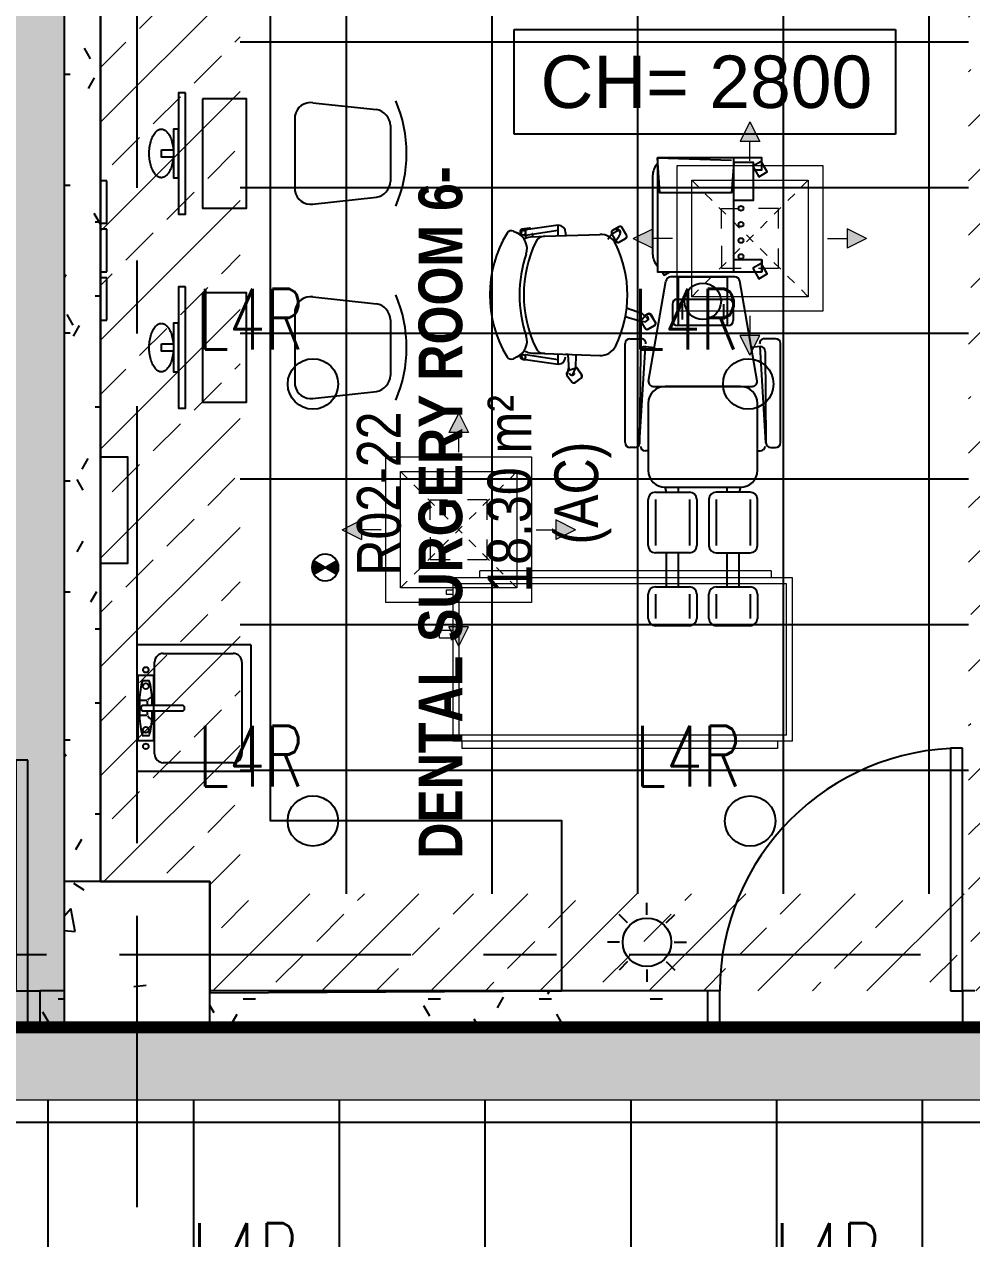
# Model space of a CAD drawing. Header units: millimetres. Extents: x -92759 to 184353, y -15225 to 86714.
# Drawn here: x 54637 to 58539, y 43770 to 48773 of the extents above; entities that cross this region are included whole.
import ezdxf

# ---------------------------------------------------------------- set-up
doc = ezdxf.new("R2010")
doc.units = ezdxf.units.MM
for name, pattern in [('Aligning Line', [3.2004, 1.6002, -1.6002]), ('HIDDEN', [0.375, 0.25, -0.125]), ('IDA - Grid Line', [2100, 1200, -300, 300, -300]), ('IMPORT-ACAD_ISO12W100', [3150, 1800, -450, 0, -450, 0, -450])]:
    doc.linetypes.add(name, pattern=pattern)
for name, color, linetype in [('0-1', 9, 'Continuous'), ('0-Motion Sensor', 1, 'Continuous'), ('A-_DOOR----_E', 8, 'Continuous'), ('A-_ROOMNAME_A', 8, 'Continuous'), ('A-_SANIFIXR_E', 8, 'Continuous'), ('A-_WALL----_H-1', 9, 'Continuous'), ('A-_WALLPRTN_E', 8, 'Continuous'), ('A-PATT-CONC', 8, 'Continuous'), ('E-_LIGT----_E-', 3, 'Continuous'), ('E-legend', 1, 'Continuous'), ('HF Text', 7, 'Continuous'), ('M-_SANIFIXR_E', 9, 'Continuous'), ('M-ACMV_FCU', 5, 'Continuous'), ('M-ACMV_FCU_CEILING DUCTED', 6, 'Continuous'), ('S-_COLN----_E', 8, 'Continuous')]:
    doc.layers.add(name, color=color, linetype=linetype)
for name, color, linetype, true_color in [('A-_DETA----_ED-2', 1, 'Continuous', 0xff0000), ('A-_FURN--1', 7, 'Continuous', 0xaaaaaa), ('A-_FURN--2', 7, 'IMPORT-ACAD_ISO12W100', 0xaaaaaa), ('A-_FURN--3', 7, 'Continuous', 0xaaaaaa), ('E-_FIREALAM_E-1', 1, 'Continuous', 0xff0000), ('S-_ANOTGRID_E-1', 9, 'IDA - Grid Line', 0x808080)]:
    doc.layers.add(name, color=color, linetype=linetype, true_color=true_color)
for name, color, linetype, lineweight in [('HFI 9MM FPB', 94, 'Continuous', 5), ('M-ACMV_FCU-1', 86, 'Continuous', 9), ('M-ACMV_SAD', 5, 'Continuous', 18), ('M-ACMV_SAG', 5, 'Continuous', 25)]:
    doc.layers.add(name, color=color, linetype=linetype, lineweight=lineweight)
doc.styles.add('Arial Narrow_2', font='ARIALN.TTF', dxfattribs={"height": 225})
doc.styles.add('Arial Narrow_B_1', font='ARIALNB.TTF', dxfattribs={"height": 300})
doc.styles.add('Arial_4', font='arial.ttf', dxfattribs={"height": 1.8})
doc.styles.add('Simplex', font='simplex_.ttf', dxfattribs={"width": 0.7, "height": 450})
pattern_1 = [(0, (-11670.95, 40338.29), (609.6, 152.4), [50.292, -406.908, 50.292, -406.908, -2438.4]), (0, (-11670.95, 40338.29), (609.6, 152.4), [-914.4, 50.292, -864.108, 50.292, -406.908, -1066.8]), (0, (-11670.95, 40338.29), (609.6, 152.4), [-2286, 50.292, -254.508, 50.292, -711.708]), (120, (-11442.35, 40414.49), (-436.7823, 451.7291), [50.292, -406.908, 50.292, -406.908, -2438.4]), (120, (-11442.35, 40414.49), (-436.7823, 451.7291), [-914.4, 50.292, -864.108, 50.292, -406.908, -1066.8]), (120, (-11442.35, 40414.49), (-436.7823, 451.7291), [-2286, 50.292, -254.508, 50.292, -711.708]), (240, (-11366.15, 40719.29), (-172.8177, -604.1291), [50.292, -406.908, 50.292, -406.908, -2438.4]), (240, (-11366.15, 40719.29), (-172.8177, -604.1291), [-914.4, 50.292, -864.108, 50.292, -406.908, -1066.8]), (240, (-11366.15, 40719.29), (-172.8177, -604.1291), [-2286, 50.292, -254.508, 50.292, -711.708])]

# ---------------------------------------------------------------- blocks, each defined once
blk = doc.blocks.new('IDA - Rectangle Column - 600W X 600D-V2-BLK8_RHH_2ND STOREY PLAN')
at = {"layer": 'S-_COLN----_E'}
h = blk.add_hatch(dxfattribs=at)
h.set_pattern_fill('FP_5', color=256, style=0, pattern_type=2)
h.set_pattern_definition([(50, (15929.05, 28138.3), (1093.104, -95.634), [114.3, -1257.3]), (355, (15929, 28138.3), (-211.457, 1146.34), [91.44, -1005.84]), (100.451, (16020.1, 28130.3), (881.656, 1050.7), [97.14, -1068.54]), (46.184, (15929, 28443.1), (1626.475, -252.257), [171.45, -1885.95]), (96.636, (16064.6, 28422), (1424.416, 1484.565), [145.71, -1602.81]), (351.184, (15929, 28443.1), (1424.43, 1484.55), [137.16, -1508.76]), (21, (16081.45, 28366.9), (909.686, -613.59), [114.3, -1257.3]), (326, (16081.5, 28366.9), (370.812, 1105.13), [91.44, -1005.84]), (71.451, (16157.3, 28315.8), (1280.503, 491.528), [97.14, -1068.54]), (37.5, (15929.05, 28138.3), (18.5313, 507.3303), [50.292, -943.356, 50.292, -970.788, -1009.65]), (37.5, (15929.05, 28138.3), (18.5313, 507.3303), [-2014.728, 50.292, -959.358]), (7.5, (15929.05, 28138.3), (400.918, 601.084), [50.292, -531.876, 50.292, -920.496, -384.81]), (7.5, (15929.05, 28138.3), (400.918, 601.084), [-1552.956, 50.292, -334.518]), (327.5, (15589.2, 28138.3), (813.545, -34.3737), [50.292, -330.708, 50.292, -2715.768]), (327.5, (15589.2, 28138.3), (813.545, -34.3737), [-431.292, -1138.428, 50.292, -1527.048]), (317.5, (15436.8, 28138.3), (888.775, 152.56), [50.292, -445.008, 50.292, -739.14, -1120.14]), (317.5, (15436.8, 28138.3), (888.775, 152.56), [-1284.732, 50.292, -1069.848])])
h.paths.add_polyline_path([(300, -300), (300, 300), (-300, 300), (-300, -300)])
for p, q in [((300, 300), (-300, 300)), ((-300, 300), (-300, -300)), ((300, -300), (300, 300)), ((-300, -300), (300, -300))]:
    blk.add_line(p, q, dxfattribs=at)
blk = doc.blocks.new('IDA - F - Single - Swing1 - 1100L X 2200H -TD-03-10510367-BLK8_RHH_2ND STOREY PLAN')
at = {"layer": 'A-_DOOR----_E'}
for p, q in [((500, 1075), (450, 1075)), ((450, 1075), (450, 75)), ((500, 75), (500, 1075)), ((-500, 75), (-550, 75)), ((-500, -75), (-500, 75)), ((450, 75), (500, 75)), ((550, 75), (500, 75)), ((500, 75), (500, -75)), ((-550, -75), (-500, -75)), ((500, -75), (550, -75))]:
    blk.add_line(p, q, dxfattribs=at)
blk.add_arc((500, 75), 1000, 90, 180, dxfattribs=at)
blk = doc.blocks.new('IDA - F - Double - Swing - 2000L X 2200H - TD-01-10522682-BLK8_RHH_2ND STOREY PLAN')
at = {"layer": 'A-_DOOR----_E'}
for p, q in [((-1000, 75), (-950, 75)), ((-950, 75), (-950, -75)), ((950, 75), (1000, 75)), ((950, -75), (950, 75)), ((-950, -75), (-1000, -75)), ((-950, -75), (-950, -1025)), ((-900, -75), (-950, -75)), ((-900, -1025), (-900, -75)), ((900, -75), (950, -75)), ((900, -1025), (900, -75)), ((950, -75), (950, -1025)), ((1000, -75), (950, -75)), ((-950, -1025), (-900, -1025)), ((950, -1025), (900, -1025))]:
    blk.add_line(p, q, dxfattribs=at)
for centre, start, end in [((-950, -75), 270, 0), ((-950, -75), 270, 360), ((950, -75), 180, 270), ((950, -75), 180, 270)]:
    blk.add_arc(centre, 950, start, end, dxfattribs=at)
blk = doc.blocks.new('IDA - Strobe Light - IDA - Strobe Light-8826107-BLK8_RHH_2ND STOREY PLAN')
at = {"layer": 'A-_DETA----_ED-2'}
for p, q in [((0, 312.5), (0, 362.5)), ((-79.5, 279.5), (-114.9, 314.9)), ((79.5, 279.5), (114.9, 314.9)), ((-112.5, 200), (-162.5, 200)), ((112.5, 200), (162.5, 200)), ((-79.5, 120.5), (-114.9, 85.1)), ((79.5, 120.5), (114.9, 85.1)), ((0, 87.5), (0, 37.5))]:
    blk.add_line(p, q, dxfattribs=at)
blk.add_circle((0, 200), 100, dxfattribs=at)
blk = doc.blocks.new('1599_FURN_RHH_BLK8 _NEW__2ND STY_dwg_sillon planta-10345797-BLK8_RHH_2ND STOREY PLAN')
at = {"layer": 'A-_FURN--1'}
for p, q in [((-1.093, 0.7647), (-1.1, 0.7795)), ((-0.5749, 0.7795), (-0.5819, 0.7647)), ((-0.5885, 0.7346), (-0.6036, 0.727)), ((-0.5696, 0.7313), (-0.5705, 0.7325)), ((-0.5805, 0.5652), (-0.5937, 0.5652)), ((-1.1982, 0.5251), (-1.1805, 0.5009)), ((-0.5857, 0.3754), (-0.5869, 0.3748)), ((-0.5568, 0.3459), (-0.572, 0.3718)), ((-1.4458, 0.32), (-1.0376, 0.32)), ((-0.6194, 0.344), (-0.6043, 0.3181)), ((-0.5906, 0.3145), (-0.5604, 0.3322)), ((-1.4658, 0.28), (-1.4658, 0.3)), ((-1.0176, 0.3), (-1.0176, 0.254)), ((-2.17, 0.225), (-2.07, 0.225)), ((-1.87, 0.225), (-1.68, 0.225)), ((-1.2843, 0.225), (-1.56, 0.225)), ((-1.48, 0.225), (-1.48, 0.2364)), ((-1.1932, 0.2238), (-0.7813, 0.152)), ((-0.9783, 0.2257), (-0.964, 0.1993)), ((-0.9505, 0.1953), (-0.9197, 0.212)), ((-0.9157, 0.2255), (-0.9219, 0.237)), ((-0.3474, 0.2066), (-0.6674, 0.2066)), ((-2.2, 0.055), (-2.2, 0.195)), ((-2.07, 0.195), (-2.17, 0.195)), ((-2.04, 0.195), (-2.04, 0.055)), ((-1.9, 0.055), (-1.9, 0.195)), ((-1.68, 0.195), (-1.87, 0.195)), ((-1.65, 0.195), (-1.65, 0.055)), ((-1.2143, -0.155), (-1.2143, 0.155)), ((-2.04, 0.15), (-1.9, 0.15)), ((-0.8748, 0.125), (-0.9432, 0.125)), ((-2.07, 0.055), (-2.17, 0.055)), ((-2.04, 0.1), (-1.9, 0.1)), ((-1.68, 0.055), (-1.87, 0.055)), ((-1.65, 0.1), (-1.63, 0.1)), ((-0.8748, 0.085), (-0.9392, 0.085)), ((-2.07, 0.025), (-2.17, 0.025)), ((-1.68, 0.025), (-1.87, 0.025)), ((-2.17, -0.025), (-2.07, -0.025)), ((-1.68, -0.025), (-1.87, -0.025)), ((-2.2, -0.195), (-2.2, -0.055)), ((-2.07, -0.055), (-2.17, -0.055)), ((-2.04, -0.055), (-2.04, -0.195)), ((-2.04, -0.1), (-1.9, -0.1)), ((-1.9, -0.055), (-1.9, -0.195)), ((-1.68, -0.055), (-1.87, -0.055)), ((-1.65, -0.195), (-1.65, -0.055)), ((-1.65, -0.1), (-1.63, -0.1)), ((-0.8748, -0.085), (-0.9392, -0.085)), ((-2.04, -0.15), (-1.9, -0.15)), ((-0.8748, -0.125), (-0.9432, -0.125)), ((-2.07, -0.195), (-2.17, -0.195)), ((-1.68, -0.195), (-1.87, -0.195)), ((-1.1932, -0.2238), (-0.7813, -0.152)), ((-1.1, -0.1644), (-1.1006, -0.1645)), ((-2.07, -0.225), (-2.17, -0.225)), ((-1.87, -0.225), (-1.68, -0.225)), ((-1.56, -0.225), (-1.2843, -0.225)), ((-1.48, -0.225), (-1.48, -0.2364)), ((-0.6924, -0.2434), (-0.7424, -0.2434)), ((-0.3224, -0.2434), (-0.2724, -0.2434)), ((-1.4658, -0.28), (-1.4658, -0.3)), ((-1.0176, -0.3), (-1.0176, -0.254)), ((-1.4458, -0.32), (-1.0376, -0.32))]:
    blk.add_line(p, q, dxfattribs=at)
at = {"layer": 'A-_FURN--1', "flags": 128}
for points in [[(-1.0828, 0.7506), (-1.1028, 0.7406), (-1.1028, 0.7306), (-1.0828, 0.7306), (-1.1028, 0.5953)], [(-0.5627, 0.7142), (-0.5662, 0.744), (-0.5917, 0.751), (-0.5905, 0.7505)], [(-1.1028, 0.7306), (-1.1228, 0.5953), (-1.0802, 0.5953)], [(-0.5861, 0.7013), (-0.586, 0.7027), (-0.5983, 0.6996), (-0.5957, 0.6527), (-0.5879, 0.4245)], [(-0.5947, 0.5952), (-0.5505, 0.5952), (-0.5705, 0.7405), (-0.5705, 0.7305), (-0.5905, 0.7305), (-0.5705, 0.5952)], [(-1.0767, 0.6996), (-1.0773, 0.6526), (-1.0793, 0.6527), (-1.087, 0.4245)], [(-1.1665, 0.4987), (-1.1383, 0.5194), (-1.149, 0.5515), (-1.1534, 0.5575), (-1.1605, 0.562), (-1.1689, 0.5598), (-1.1972, 0.5385), (-1.2002, 0.5325), (-1.198, 0.5244), (-1.1808, 0.5008), (-1.1734, 0.4965), (-1.1664, 0.499), (-1.1379, 0.5198), (-1.1351, 0.5239), (-1.1348, 0.5241)], [(-1.1375, 0.5535), (-1.1678, 0.5597), (-1.1961, 0.539)], [(-1.0812, 0.5653), (-1.0816, 0.5553), (-1.1494, 0.5516), (-1.1539, 0.5576)], [(-1.1675, 0.5401), (-1.1675, 0.537), (-1.1375, 0.5235), (-1.0827, 0.5218)], [(-0.6081, 0.3912), (-0.586, 0.3743), (-0.5696, 0.3458), (-0.584, 0.3403), (-0.6036, 0.3501), (-0.6153, 0.358), (-0.6159, 0.3577), (-0.6198, 0.3534), (-0.6208, 0.3491), (-0.6201, 0.3452), (-0.6043, 0.3181), (-0.5969, 0.3132), (-0.5906, 0.3145), (-0.5604, 0.3322), (-0.5558, 0.3383), (-0.5568, 0.3459), (-0.572, 0.3718), (-0.5781, 0.3764), (-0.5857, 0.3754), (-0.5869, 0.3748), (-0.6159, 0.3576), (-0.6163, 0.3574)], [(-0.9443, 0.2547), (-0.9219, 0.237), (-0.9157, 0.2255), (-0.9149, 0.2179), (-0.9505, 0.1953), (-0.9581, 0.1945), (-0.964, 0.1993), (-0.9783, 0.2257), (-0.9798, 0.2334), (-0.9735, 0.2394), (-0.9444, 0.2579), (-0.9477, 0.2362), (-0.938, 0.2242), (-0.9159, 0.2486), (-0.8922, 0.3144)], [(-0.9265, 0.3196), (-0.9448, 0.2552), (-0.9743, 0.2392)], [(-1.07, 0.2564), (-1.4471, 0.2601), (-1.05, 0.2364), (-1.054, 0.1995)], [(-1.2143, 0.2039), (-1.2143, 0), (-1.2143, -0.2039)], [(-1.65, 0.15), (-1.63, 0.155), (-1.63, -0.155), (-1.65, -0.15)], [(-0.7424, 0.1671), (-0.756, 0.1593), (-0.7424, 0.1356), (-0.7424, -0.2434), (-0.6924, -0.2434), (-0.6924, -0.1284)], [(-0.4474, -0.1284), (-0.4474, -0.2084), (-0.2924, -0.2084), (-0.2924, -0.1284), (-0.4174, -0.1184), (-0.4174, 0.1766), (-0.2724, 0.1866), (-0.7424, 0.1866), (-0.7424, -0.1284), (-0.2724, -0.1284), (-0.2724, 0.1866), (-0.2824, -0.1184)], [(-0.9632, -0.105), (-0.9632, 0), (-0.9632, 0.105)], [(-0.8548, 0.105), (-0.8548, 0), (-0.8548, -0.105)], [(-0.7635, -0.1321), (-0.7635, 0), (-0.7635, 0.1321)], [(-0.3224, -0.2084), (-0.3224, -0.2434), (-0.2724, -0.2434), (-0.2724, 0.1316)], [(-1.07, -0.2564), (-1.4471, -0.2601), (-1.05, -0.2364), (-1.054, -0.1995)]]:
    blk.add_lwpolyline(points, dxfattribs=at)
for points in [[(-0.7274, -0.2061), (-0.7707, -0.2311), (-0.7507, -0.2657), (-0.7074, -0.2407)], [(-0.3074, -0.2061), (-0.3507, -0.2311), (-0.3307, -0.2657), (-0.2874, -0.2407)]]:
    blk.add_lwpolyline(points, close=True, dxfattribs=at)
at = {"layer": 'A-_FURN--1'}
for centre in [(-1.0928, 0.7406), (-0.5805, 0.7405), (-0.6793, -0.1572), (-0.613, -0.1572), (-0.5468, -0.1572), (-0.4805, -0.1572)]:
    blk.add_circle(centre, 0.01, dxfattribs=at)
for centre, radius, start, end in [((-0.8375, 0.3855), 0.4918, 58.8503, 121.1497), ((-1.081, 0.7884), 0.021, 121.1513, 205.2973), ((-0.5939, 0.7884), 0.021, 334.7033, 58.8493), ((-1.0288, 0.795), 0.071, 205.2956, 288.5958), ((-0.8375, 0.2263), 0.529, 71.404, 108.596), ((-0.6461, 0.795), 0.071, 251.4042, 334.7044), ((-0.5762, 0.7428), 0.01, 6.878, 96.8781), ((-0.9867, 0.6966), 0.09, 153.6163, 178.0581), ((-0.8375, 0.2263), 0.511, 64.7042, 115.2958), ((-0.6882, 0.6966), 0.09, 1.9419, 26.3837), ((-0.5777, 0.7254), 0.01, 330.5766, 36.0007), ((-0.5726, 0.7131), 0.01, 306.1144, 6.874), ((-1.0383, 0.6513), 0.041, 115.2959, 178.0586), ((-0.6366, 0.6513), 0.041, 1.9414, 64.7041), ((-1.1619, 0.5517), 0.01, 36.2717, 126.2717), ((-1.0928, 0.5953), 0.03, 180, 270), ((-0.5805, 0.5952), 0.03, 270, 0), ((-1.1901, 0.531), 0.01, 126.2677, 216.2677), ((-1.1724, 0.5068), 0.01, 216.2723, 306.2724), ((-1.1575, 0.5401), 0.01, 99.4626, 180.0002), ((-1.1575, 0.537), 0.01, 179.9998, 260.5374), ((-1.1442, 0.5275), 0.01, 306.2703, 336.2753), ((-1.016, 0.4221), 0.071, 178.0583, 244.2754), ((-0.6589, 0.4221), 0.071, 295.7246, 1.9417), ((-0.8375, 0.7928), 0.4824, 244.2756, 295.7244), ((-0.6108, 0.349), 0.01, 120.3692, 210.3693), ((-0.5806, 0.3667), 0.01, 30.3692, 120.3693), ((-0.5777, 0.3517), 0.01, 323.999, 44.5366), ((-1.4458, 0.3), 0.02, 90, 180), ((-1.0376, 0.3), 0.02, 0, 90), ((-0.5956, 0.3232), 0.01, 210.3741, 300.3742), ((-0.5795, 0.3492), 0.01, 243.46, 323.9976), ((-0.5654, 0.3409), 0.01, 300.3702, 30.3703), ((-1.46, 0.2364), 0.02, 90, 180), ((-1.4458, 0.28), 0.02, 180, 266.1337), ((-1.07, 0.2364), 0.02, 0, 90), ((-1.0376, 0.254), 0.02, 266.1337, 360), ((-2.17, 0.195), 0.03, 90, 180), ((-2.07, 0.195), 0.03, 0, 90), ((-1.87, 0.195), 0.03, 90, 180), ((-1.68, 0.195), 0.03, 0, 90), ((-1.56, 0.155), 0.07, 90, 180), ((-1.2843, 0.155), 0.07, 0, 90), ((-1.1943, 0.2039), 0.02, 86.8202, 180), ((-0.9695, 0.2304), 0.01, 118.4897, 208.4898), ((-0.9349, 0.2337), 0.01, 251.9992, 332.5368), ((-0.9245, 0.2208), 0.01, 298.4858, 28.4859), ((-0.6674, 0.1316), 0.075, 90, 132.8334), ((-0.3474, 0.1316), 0.075, 47.1666, 90), ((-0.9552, 0.2041), 0.01, 208.4897, 298.4898), ((-0.7835, 0.1321), 0.02, 0, 83.6598), ((-0.9432, 0.105), 0.02, 90, 180), ((-0.8748, 0.105), 0.02, 0, 90), ((-2.17, 0.055), 0.03, 180, 270), ((-2.07, 0.055), 0.03, 270, 0), ((-1.87, 0.055), 0.03, 180, 270), ((-1.68, 0.055), 0.03, 270, 0), ((-2.17, -0.055), 0.03, 90, 180), ((-2.07, -0.055), 0.03, 0, 90), ((-1.87, -0.055), 0.03, 90, 180), ((-1.68, -0.055), 0.03, 0, 90), ((-0.9432, -0.105), 0.02, 180, 270), ((-0.8748, -0.105), 0.02, 270, 360), ((-0.7835, -0.1321), 0.02, 276.3402, 0), ((-2.17, -0.195), 0.03, 180, 270), ((-2.07, -0.195), 0.03, 270, 0), ((-1.87, -0.195), 0.03, 180, 270), ((-1.68, -0.195), 0.03, 270, 0), ((-1.56, -0.155), 0.07, 180, 270), ((-1.2843, -0.155), 0.07, 270, 0), ((-1.46, -0.2364), 0.02, 180, 270), ((-1.1943, -0.2039), 0.02, 180, 273.1798), ((-1.07, -0.2364), 0.02, 270, 0), ((-1.0376, -0.254), 0.02, 0, 93.8663), ((-1.4458, -0.28), 0.02, 93.8663, 180), ((-1.4458, -0.3), 0.02, 180, 270), ((-1.0376, -0.3), 0.02, 270, 360)]:
    blk.add_arc(centre, radius, start, end, dxfattribs=at)
blk = doc.blocks.new('1599_FURN_RHH_BLK8 _NEW__2ND STY_dwg_CHAIR-10345798-BLK8_RHH_2ND STOREY PLAN')
at = {"layer": 'A-_FURN--1'}
for p, q in [((362639.3, -313382.2), (362869.3, -313382.2)), ((362545.4, -313702.3), (362573.4, -313441.1)), ((362963.4, -313704.2), (362935.2, -313441.1)), ((362599.6, -313776.6), (362909, -313776.6))]:
    blk.add_line(p, q, dxfattribs=at)
for centre, radius, start, end in [((362754.4, -313864.3), 547.7, 66.6649, 113.3351), ((362643.9, -313453.7), 71.6, 93.695, 169.8843), ((362864.7, -313453.7), 71.6, 10.1157, 86.305), ((362610.5, -313711.7), 65.8, 171.7351, 260.4846), ((362898.2, -313711.7), 65.8, 279.5154, 8.2649)]:
    blk.add_arc(centre, radius, start, end, dxfattribs=at)
blk = doc.blocks.new('1599_FURN_RHH_BLK8 _NEW__2ND STY_dwg_MONITOR-10345799-BLK8_RHH_2ND STOREY PLAN')
at = {"layer": 'A-_FURN--1', "flags": 128}
for points in [[(-100, 250), (-70, 250), (-70, -250), (-100, -250)], [(-70, 100), (-50, 100), (-50, -100), (-70, -100)], [(0, 15), (-50, 15), (-50, -15), (0, -15)]]:
    blk.add_lwpolyline(points, close=True, dxfattribs=at)
at = {"layer": 'A-_FURN--1'}
for points in [[(0, 100), (-50, 100), (-50, 0)], [(50, 0), (50, 100), (0, 100)], [(-50, 0), (-50, -100), (0, -100)], [(0, -100), (50, -100), (50, 0)]]:
    blk.add_rational_spline(points, [1, 0.707106781187, 1], degree=2, dxfattribs=at)
blk = doc.blocks.new('1599_FURN_RHH_BLK8 _NEW__2ND STY_dwg-10261561-BLK8_RHH_2ND STOREY PLAN')
at = {"layer": 'A-_FURN--1', "flags": 128}
for points in [[(-33449.8, -29550.1), (-35349.8, -29550.1), (-35349.8, -34100.1), (-34899.8, -34100.1), (-34899.8, -34558.1), (-33449.8, -34550.1), (-33449.8, -33850.1), (-34649.8, -33850.1), (-34649.8, -30250.1), (-33449.8, -30250.1)], [(-32769.8, -31809.2), (-32969.8, -31809.2), (-32969.8, -31609.2), (-32769.8, -31609.2)]]:
    blk.add_lwpolyline(points, close=True, dxfattribs=at)
at = {"layer": 'A-_FURN--1'}
blk.add_circle((-32869.8, -31709.2), 75, dxfattribs=at)
at = {"layer": 'A-_FURN--2', "flags": 128}
for points in [[(-35349.8, -31212.6), (-35349.8, -31387.6), (-35324.8, -31387.6), (-35324.8, -31212.6)], [(-35349.8, -31412.6), (-35349.8, -31587.6), (-35324.8, -31587.6), (-35324.8, -31412.6)], [(-35349.8, -31612.6), (-35349.8, -31787.6), (-35324.8, -31787.6), (-35324.8, -31612.6)]]:
    blk.add_lwpolyline(points, close=True, dxfattribs=at)
at = {"layer": 'A-_FURN--3', "flags": 128}
for points in [[(-34929.8, -30875.1), (-34929.8, -31325.1), (-34749.8, -31325.1), (-34749.8, -30875.1)], [(-34929.8, -31675.1), (-34929.8, -32125.1), (-34749.8, -32125.1), (-34749.8, -31675.1)], [(-35349.8, -32790.1), (-35349.8, -32350.1), (-35239.8, -32350.1), (-35239.8, -32790.1)]]:
    blk.add_lwpolyline(points, close=True, dxfattribs=at)
at = {"layer": 'A-_SANIFIXR_E'}
for p, q in [((-34731.8, -33124.1), (-35199.8, -33124.1)), ((-35199.8, -33646.1), (-35199.8, -33124.1)), ((-35091.8, -33160.1), (-34803.8, -33160.1)), ((-34731.8, -33124.1), (-34731.8, -33646.1)), ((-35127.8, -33374.1), (-35127.8, -33196.1)), ((-34767.8, -33196.1), (-34767.8, -33574.1)), ((-35195.3, -33250.1), (-35132.3, -33250.1)), ((-35195.3, -33520.1), (-35195.3, -33250.1)), ((-35132.3, -33250.1), (-35132.3, -33520.1)), ((-35149.3, -33272.6), (-35178.2, -33272.6)), ((-35160.1, -33353.9), (-35186, -33353.9)), ((-35157.6, -33355.8), (-35157.6, -33374.1)), ((-35160.1, -33416.3), (-35186, -33416.3)), ((-35184.2, -33383.1), (-35184.2, -33387.6)), ((-35013.2, -33374.1), (-35175.2, -33374.1)), ((-35175.2, -33396.6), (-35013.2, -33396.6)), ((-35157.6, -33396.9), (-35157.6, -33414.3)), ((-35127.8, -33574.1), (-35127.8, -33396.6)), ((-35004.2, -33387.6), (-35004.2, -33383.1)), ((-35132.3, -33520.1), (-35195.3, -33520.1)), ((-35178.2, -33497.6), (-35149.3, -33497.6)), ((-34803.8, -33610.1), (-35091.8, -33610.1)), ((-34731.8, -33646.1), (-35199.8, -33646.1))]:
    blk.add_line(p, q, dxfattribs=at)
for centre, radius in [((-35163.8, -33227.6), 11.4), ((-35163.8, -33295.1), 12.3), ((-35163.8, -33475.1), 12.3), ((-35163.8, -33542.6), 11.4)]:
    blk.add_circle(centre, radius, dxfattribs=at)
for centre, radius, start, end in [((-35091.8, -33196.1), 36, 90, 180), ((-34803.8, -33196.1), 36, 0, 90), ((-34835.8, -33358.3), 353.6, 168.8025, 175.3124), ((-35038.1, -33318.3), 147.4, 161.9543, 168.8025), ((-35289.5, -33318.3), 147.4, 11.1975, 18.0457), ((-35491.7, -33358.3), 353.6, 4.6876, 11.1975), ((-34509, -33385.1), 681.5, 175.3124, 180), ((-35133.6, -33365.1), 25.7, 108.0147, 151.5587), ((-35818.6, -33385.1), 681.5, 0.9213, 4.6876), ((-34509, -33385.1), 681.5, 180, 184.6876), ((-35175.2, -33383.1), 9, 90, 180), ((-35175.2, -33387.6), 9, 180, 270), ((-35133.6, -33405.1), 25.7, 208.4413, 251.9853), ((-35818.6, -33385.1), 681.5, 355.3124, 359.0296), ((-35013.2, -33383.1), 9, 0, 90), ((-35013.2, -33387.6), 9, 270, 0), ((-34835.8, -33411.9), 353.6, 184.6876, 191.1975), ((-35491.7, -33411.9), 353.6, 348.8025, 355.3124), ((-35038.1, -33451.9), 147.4, 191.1975, 198.0457), ((-35289.5, -33451.9), 147.4, 341.9543, 348.8025), ((-35091.8, -33574.1), 36, 180, 270), ((-34803.8, -33574.1), 36, 270, 0)]:
    blk.add_arc(centre, radius, start, end, dxfattribs=at)
at = {"extrusion": (0, 0, -1), "zscale": -1}
for p in [(35099.8, -31100.1), (35099.8, -31900.1)]:
    blk.add_blockref('1599_FURN_RHH_BLK8 _NEW__2ND STY_dwg_MONITOR-10345799-BLK8_RHH_2ND STOREY PLAN', p, dxfattribs=at)
at = {"rotation": 270}
for p in [(279226.8, 331654.2), (279226.8, 330854.2)]:
    blk.add_blockref('1599_FURN_RHH_BLK8 _NEW__2ND STY_dwg_CHAIR-10345798-BLK8_RHH_2ND STOREY PLAN', p, dxfattribs=at)
at = {"xscale": 1000.000000000008, "yscale": 1000.000000000008, "zscale": 1000.000000000008, "rotation": 90}
blk.add_blockref('1599_FURN_RHH_BLK8 _NEW__2ND STY_dwg_sillon planta-10345797-BLK8_RHH_2ND STOREY PLAN', (-32869.8, -30845.7), dxfattribs=at)
blk = doc.blocks.new('A$C3019c3af')
at = {"layer": 'A-_WALL----_H-1'}
h = blk.add_hatch(dxfattribs=at)
h.set_pattern_fill('FP_8', color=256, style=0, pattern_type=2)
h.set_pattern_definition(pattern_1)
h.paths.add_polyline_path([(-27900, 12500), (-27750, 12500), (-27750, 17050), (-27900, 17050), (-27900, 13404.3)])
h = blk.add_hatch(dxfattribs=at)
h.set_pattern_fill('FP_8', color=256, style=0, pattern_type=2)
h.set_pattern_definition(pattern_1)
h.paths.add_polyline_path([(-18850, 11900), (-17700, 11900), (-17700, 12050), (-18850, 12050), (-18850, 11975)])
h.paths.add_polyline_path([(-19950, 11900), (-19950, 12050), (-20300, 12050), (-20300, 11900)])
h.paths.add_polyline_path([(-16211.5, 11900), (-16211.5, 12050), (-17100, 12050), (-17100, 11900), (-16848.1, 11900)])
h.paths.add_polyline_path([(-23188.5, 11900), (-21400, 11900), (-21400, 12050), (-24150, 12050), (-24150, 11900)])
h.paths.add_polyline_path([(-30000, 11900), (-30000, 12050), (-30200, 12050), (-30200, 11900)])
h.paths.add_polyline_path([(-27300, 11900), (-25250, 11900), (-25250, 12050), (-27300, 12050), (-27300, 11975)])
h.paths.add_polyline_path([(-28000, 11900), (-27900, 11900), (-27900, 12050), (-28000, 12050), (-28000, 11975)])
at = {"layer": 'A-_WALLPRTN_E'}
for p, q in [((-27900, 17200), (-27900, 12500)), ((-27750, 12500), (-27750, 17050)), ((-27900, 12050), (-28000, 12050)), ((-28000, 12050), (-28000, 11900)), ((-25250, 12050), (-27300, 12050)), ((-25250, 11900), (-25250, 12050)), ((-28000, 11900), (-27900, 11900)), ((-27300, 11900), (-25250, 11900))]:
    blk.add_line(p, q, dxfattribs=at)
at = {"layer": 'M-_SANIFIXR_E'}
for p, q in [((-27132, 13476), (-27600, 13476)), ((-27600, 12954), (-27600, 13476)), ((-27132, 13476), (-27132, 12954)), ((-27492, 13440), (-27204, 13440)), ((-27528, 13226), (-27528, 13404)), ((-27168, 13404), (-27168, 13026)), ((-27595.5, 13350), (-27532.5, 13350)), ((-27595.5, 13080), (-27595.5, 13350)), ((-27549.5, 13327.5), (-27578.5, 13327.5)), ((-27532.5, 13350), (-27532.5, 13080)), ((-27560.3, 13246.2), (-27586.2, 13246.2)), ((-27584.4, 13217), (-27584.4, 13212.5)), ((-27413.4, 13226), (-27575.4, 13226)), ((-27557.9, 13244.2), (-27557.9, 13226)), ((-27404.4, 13212.5), (-27404.4, 13217)), ((-27560.3, 13183.8), (-27586.2, 13183.8)), ((-27575.4, 13203.5), (-27413.4, 13203.5)), ((-27557.9, 13203.2), (-27557.9, 13185.7)), ((-27528, 13026), (-27528, 13203.5)), ((-27532.5, 13080), (-27595.5, 13080)), ((-27578.5, 13102.5), (-27549.5, 13102.5)), ((-27204, 12990), (-27492, 12990)), ((-27132, 12954), (-27600, 12954))]:
    blk.add_line(p, q, dxfattribs=at)
for centre, radius in [((-27564, 13372.5), 11.4), ((-27564, 13305), 12.3), ((-27564, 13125), 12.3), ((-27564, 13057.5), 11.4)]:
    blk.add_circle(centre, radius, dxfattribs=at)
for centre, radius, start, end in [((-27492, 13404), 36, 90, 180), ((-27204, 13404), 36, 0, 90), ((-27236.1, 13241.8), 353.6, 168.8025, 175.3124), ((-27438.3, 13281.8), 147.4, 161.9543, 168.8025), ((-27689.7, 13281.8), 147.4, 11.1975, 18.0457), ((-27891.9, 13241.8), 353.6, 4.6876, 11.1975), ((-26909.2, 13215), 681.5, 175.3124, 180), ((-27533.8, 13235), 25.7, 108.0147, 151.5587), ((-28218.8, 13215), 681.5, 0.9213, 4.6876), ((-26909.2, 13215), 681.5, 180, 184.6876), ((-27575.4, 13217), 9, 90, 180), ((-27575.4, 13212.5), 9, 180, 270), ((-27413.4, 13217), 9, 0, 90), ((-27413.4, 13212.5), 9, 270, 0), ((-27236.1, 13188.2), 353.6, 184.6876, 191.1975), ((-27533.8, 13195), 25.7, 208.4413, 251.9853), ((-27891.9, 13188.2), 353.6, 348.8025, 355.3124), ((-28218.8, 13215), 681.5, 355.3124, 359.0296), ((-27438.3, 13148.2), 147.4, 191.1975, 198.0457), ((-27689.7, 13148.2), 147.4, 341.9543, 348.8025), ((-27492, 13026), 36, 180, 270), ((-27204, 13026), 36, 270, 0)]:
    blk.add_arc(centre, radius, start, end, dxfattribs=at)
at = {"layer": 'S-_ANOTGRID_E-1'}
for p, q in [((-27600, -20341.4), (-27600, 52351.8)), ((-38173.1, 12200), (13784.7, 12200))]:
    blk.add_line(p, q, dxfattribs=at)
at = {"layer": 'A-_DOOR----_E'}
blk.add_blockref('IDA - F - Single - Swing1 - 1100L X 2200H -TD-03-10510367-BLK8_RHH_2ND STOREY PLAN', (-24700, 11975), dxfattribs=at)
at = {"layer": 'A-_DOOR----_E', "rotation": 180}
blk.add_blockref('IDA - F - Double - Swing - 2000L X 2200H - TD-01-10522682-BLK8_RHH_2ND STOREY PLAN', (-29000, 11975), dxfattribs=at)
at = {"layer": 'E-_FIREALAM_E-1'}
blk.add_blockref('IDA - Strobe Light - IDA - Strobe Light-8826107-BLK8_RHH_2ND STOREY PLAN', (-25500, 12050), dxfattribs=at)
at = {"layer": 'M-_SANIFIXR_E'}
blk.add_blockref('1599_FURN_RHH_BLK8 _NEW__2ND STY_dwg-10261561-BLK8_RHH_2ND STOREY PLAN', (7599.8, 46600.1), dxfattribs=at)
at = {"layer": 'S-_COLN----_E'}
blk.add_blockref('IDA - Rectangle Column - 600W X 600D-V2-BLK8_RHH_2ND STOREY PLAN', (-27600, 12200), dxfattribs=at)
at = {"layer": 'A-_ROOMNAME_A', "char_height": 180, "attachment_point": 1, "rotation": 90}
for s, insert, width, style in [('DENTAL SURGERY ROOM 6-', (-26440.8, 12594.3), 3679.746, 'Arial Narrow_B_1'), ('18.30 m²', (-26156.7, 13690.8), 1022.152, 'Arial Narrow_2'), ('R02-22', (-26694.2, 13760.5), 853.797, 'Arial Narrow_2'), ('(AC)', (-25881.1, 13888.8), 541.139, 'Arial Narrow_2')]:
    blk.add_mtext(s, dxfattribs=dict(at, insert=insert, width=width, style=style))
blk = doc.blocks.new('RCP_B8L2')
at = {"layer": 'A-PATT-CONC'}
h = blk.add_hatch(dxfattribs=at)
h.set_pattern_fill('ANSI37', color=256, scale=189, angle=45)
h.set_pattern_definition([(90, (-394093.07, -170927.3), (-600.075, 0), []), (180, (-394093.07, -170927.3), (-6e-14, -600.075), [])])
h.paths.add_polyline_path([(-397093.1, -170927.3), (-394093.1, -170927.3), (-394093.1, -175127.3), (-397093.1, -175127.3)])
h = blk.add_hatch(dxfattribs=at)
h.set_pattern_fill('ANSI37', color=256, scale=189, angle=45)
h.set_pattern_definition([(90, (-367718.07, -175977.3), (-600.075, 0), []), (180, (-367718.07, -175977.3), (-6e-14, -600.075), [])])
h.paths.add_polyline_path([(-376718.1, -196977.3), (-373718.1, -196977.3), (-373718.1, -187977.3), (-373718.1, -187977.3), (-373718.1, -183777.3), (-367718.1, -183777.3), (-367718.1, -175977.3), (-399518.1, -175977.3), (-399518.1, -180177.3), (-376718.1, -180177.3)])
at = {"layer": 'HFI 9MM FPB'}
h = blk.add_hatch(dxfattribs=at)
h.set_pattern_fill('ANSI33', color=256, scale=50)
h.set_pattern_definition([(45, (-381589.02, -647239), (-224.5064, 224.5064), []), (45, (-381364.5, -647239), (-224.5064, 224.5064), [158.75, -79.375])])
h.paths.add_polyline_path([(-397818.1, -145727.3), (-400118.1, -145727.3), (-400118.1, -175677.3), (-397818.1, -175677.3), (-397818.1, -149677.3), (-369818.1, -149677.3), (-369818.1, -175677.3), (-400118.1, -175677.3), (-400118.1, -180477.3), (-377418.1, -180477.3), (-377418.1, -194177.3), (-377868.1, -194177.3), (-377868.1, -197377.3), (-373818.1, -197377.3), (-373818.1, -196977.3), (-373218.1, -196977.3), (-373218.1, -197377.3), (-372328.1, -197377.3), (-372328.1, -187777.3), (-373518.1, -187777.3), (-373518.1, -183977.3), (-369718.1, -183977.3), (-369718.1, -184377.3), (-367302.1, -184377.3), (-367302.1, -183227.3), (-367418.1, -183227.3), (-367418.1, -174577.3), (-365018.1, -174577.3), (-365018.1, -174045.3), (-364918.1, -174045.3), (-364918.1, -173009.3), (-365018.1, -173009.3), (-365018.1, -172877.3), (-367418.1, -172877.3), (-367418.1, -161227.3), (-365818.1, -161227.3), (-365818.1, -161927.3), (-362518.1, -161927.3), (-362518.1, -160193), (-362518.1, -159277.3), (-362718.1, -159277.3), (-362718.1, -157677.3), (-364168.1, -157677.3), (-364168.1, -158127.3), (-364455.6, -158127.3), (-365318.1, -158127.3), (-365318.1, -158827.3), (-366818.1, -158827.3), (-366818.1, -159277.3), (-367418.1, -159277.3), (-367418.1, -145307.3), (-369018.1, -145307.3), (-369018.1, -145557.3), (-369818.1, -145557.3), (-369818.1, -147877.3), (-377418.1, -147877.3), (-377418.1, -145557.7), (-379668.1, -145557.7), (-379668.1, -147877.3), (-394868.1, -147877.3), (-394868.1, -146527.3), (-397818.1, -146527.3)])
h.paths.add_polyline_path([(-399868.1, -146002.3), (-398068.1, -146002.3), (-398068.1, -175402.3), (-399868.1, -175402.3)], flags=16)
h.paths.add_polyline_path([(-379218.1, -147877.3), (-379218.1, -146077.3), (-378018.1, -146077.3), (-378018.1, -147877.3), (-369818.1, -147877.3), (-369818.1, -149677.3), (-397818.1, -149677.3), (-397818.1, -147877.3), (-397818.1, -146677.3), (-396618.1, -146677.3), (-395418.1, -146677.3), (-395418.1, -147877.3)], flags=16)
h.paths.add_polyline_path([(-369518.1, -175677.3), (-367718.1, -175677.3), (-367718.1, -145677.3), (-369518.1, -145677.3)], flags=16)
h.paths.add_polyline_path([(-366468.1, -159177.3), (-366468.1, -160977.3), (-365268.1, -160977.3), (-365268.1, -161577.3), (-362868.1, -161577.3), (-362868.1, -159177.3)], flags=16)
h.paths.add_polyline_path([(-376718.1, -196977.3), (-373718.1, -196977.3), (-373718.1, -187977.3), (-373718.1, -187977.3), (-373718.1, -183777.3), (-367718.1, -183777.3), (-367718.1, -175977.3), (-399518.1, -175977.3), (-399518.1, -180177.3), (-376718.1, -180177.3)], flags=16)
h = blk.add_hatch(dxfattribs=at)
h.set_pattern_fill('ANSI33', color=256, scale=50)
h.set_pattern_definition([(45, (-581589.02, -147239), (-224.5064, 224.5064), []), (45, (-581364.5, -147239), (-224.5064, 224.5064), [158.75, -79.375])])
h.paths.add_polyline_path([(-397093.1, -170927.3), (-394093.1, -170927.3), (-394093.1, -175127.3), (-397093.1, -175127.3)], flags=16)
h.paths.add_polyline_path([(-397668.1, -175077.3), (-397668.1, -170527.3), (-393968.1, -170527.3), (-393968.1, -175527.3), (-397218.1, -175527.3), (-397218.1, -175077.3)])
for points in [[(-369818.1, -175677.3), (-400118.1, -175677.3), (-400118.1, -180477.3)], [(-379668.1, -147877.3), (-394868.1, -147877.3), (-394868.1, -146527.3), (-397818.1, -146527.3), (-397818.1, -145727.3), (-400118.1, -145727.3), (-400118.1, -175677.3), (-397818.1, -175677.3), (-397818.1, -149677.3), (-369818.1, -149677.3)], [(-376718.1, -196977.3), (-373718.1, -196977.3), (-373718.1, -187977.3), (-373718.1, -187977.3), (-373718.1, -183777.3), (-367718.1, -183777.3), (-367718.1, -175977.3), (-399518.1, -175977.3), (-399518.1, -180177.3), (-376718.1, -180177.3), (-376718.1, -196977.3)]]:
    blk.add_lwpolyline(points, dxfattribs=at)
at = {"layer": 'HF Text', "insert": (-395856.4, -171674.2), "char_height": 215.85, "width": 1353.585, "attachment_point": 1, "style": 'Arial_4', "bg_fill": 16, "box_fill_scale": 1.5, "bg_fill_color": 256, "bg_fill_transparency": 0}
blk.add_mtext('CH= 2800', dxfattribs=at)
blk = doc.blocks.new('A$C020d881d')
at = {"layer": 'E-legend', "lineweight": 25}
blk.add_circle((818.7, 172), 103.8, dxfattribs=at)
at = {"layer": 'E-legend', "lineweight": 25, "style": 'Simplex', "width": 0.7}
blk.add_text('L4R', height=250, dxfattribs=at).set_placement((345.2, 314.3))
blk = doc.blocks.new('Motion Sensor')
at = {"layer": 'E-legend', "lineweight": 25}
h = blk.add_hatch(color=256, dxfattribs=at)
h.dxf.hatch_style = 1
h.paths.add_polyline_path([(10021, -17121.6), (9973.3, -17094.1, 0.131652), (9965.9, -17121.6, 0.131652), (9973.3, -17149.1)])
h = blk.add_hatch(color=256, dxfattribs=at)
h.dxf.hatch_style = 1
h.paths.add_polyline_path([(10068.6, -17094.1), (10021, -17121.6), (10068.6, -17149.1, 0.131652), (10076, -17121.6, 0.131652)])
for p, q in [((9973.3, -17094.1), (10068.6, -17149.1)), ((9973.3, -17149.1), (10068.6, -17094.1))]:
    blk.add_line(p, q, dxfattribs=at)
blk.add_circle((10021, -17121.6), 55, dxfattribs=at)
blk = doc.blocks.new('EL_B8_L2_R4')
at = {"color": 6, "linetype": 'HIDDEN', "ltscale": 20, "const_width": 50}
blk.add_lwpolyline([(-7500, -27300), (-7500, -34700), (-37800, -34700), (-37800, -39445), (-37800, -39500), (-15100, -39500), (-15100, -56400), (-11500, -56400), (-11500, -56000), (-10900, -56000), (-10900, -56400), (-10010, -56400), (-10010, -46800), (-11200, -46800), (-11200, -43000), (-7400, -43000), (-7400, -43400), (-5100, -43400), (-5100, -33600), (-2700, -33600), (-2712.5, -31900), (-5100, -31900), (-5100, -27300), (-7500, -27300)], dxfattribs=at)
at = {"layer": '0-Motion Sensor', "xscale": -1, "rotation": 180}
blk.add_blockref('Motion Sensor', (-44446, -49927.4), dxfattribs=at)
at = {"layer": 'E-_LIGT----_E-', "ltscale": 0.5}
for p in [(-35294.3, -32222), (-33501.7, -32222), (-35294.7, -34022), (-33493.7, -34022.5), (-35318.7, -36072), (-32918.7, -36072)]:
    blk.add_blockref('A$C020d881d', p, dxfattribs=at)
blk = doc.blocks.new('A$C7a86ca6c')
at = {"layer": 'M-ACMV_FCU', "lineweight": 5}
for p, q in [((-276.9, 712.2), (-276.9, 767)), ((-276.9, 767), (-244.7, 767)), ((-244.7, 767), (-244.7, 712.2)), ((-702, -687.7), (-702, 712.3)), ((-29, 712.3), (-702, 712.3)), ((-244.7, 712.2), (-276.9, 712.2)), ((-244.7, 712.2), (-276.9, 712.2)), ((-192.9, 712.2), (-192.9, 738.2)), ((-192.9, 738.2), (-172.8, 738.2)), ((-172.8, 712.2), (-192.9, 712.2)), ((-172.8, 738.2), (-172.8, 712.2)), ((-97.9, 712.2), (-97.9, 738)), ((-97.9, 738), (-77.8, 738)), ((-77.8, 712.2), (-97.9, 712.2)), ((-77.8, 738), (-77.8, 712.2)), ((-29, -687.7), (-29, 712.3)), ((-702, 675.1), (-732, 675.1)), ((-732, -624.9), (-732, 675.1)), ((-677, -662.7), (-677, 687.3)), ((-54, 687.3), (-677, 687.3)), ((-54, -662.7), (-54, 687.3)), ((-28.9, 600), (0, 600)), ((0, -600), (0, 600)), ((0, -600), (0, 600)), ((0, -600), (-29, -600)), ((-702, -624.9), (-732, -624.9)), ((-702, -687.7), (-29, -687.7)), ((-677, -662.7), (-54, -662.7))]:
    blk.add_line(p, q, dxfattribs=at)
blk = doc.blocks.new('A$Ccf37d9f4')
at = {"layer": 'A-PATT-CONC', "ltscale": 100}
h = blk.add_hatch(color=5, dxfattribs=at)
h.dxf.hatch_style = 1
h.paths.add_polyline_path([(0, 480.4), (-40.3, 399.8), (40.3, 399.8)])
h = blk.add_hatch(color=5, dxfattribs=at)
h.dxf.hatch_style = 1
h.paths.add_polyline_path([(-399.8, 40.3), (-480.4, 0), (-399.8, -40.3)])
h = blk.add_hatch(color=5, dxfattribs=at)
h.dxf.hatch_style = 1
h.paths.add_polyline_path([(399.8, -40.3), (480.4, 0), (399.8, 40.3)])
h = blk.add_hatch(color=5, dxfattribs=at)
h.dxf.hatch_style = 1
h.paths.add_polyline_path([(40.3, -399.8), (-40.3, -399.8), (0, -480.4)])
at = {"layer": 'M-ACMV_SAD', "color": 5, "lineweight": 0}
for p, q in [((0, 480.4), (-40.3, 399.8)), ((0, 480.4), (40.3, 399.8)), ((-40.3, 399.8), (40.3, 399.8)), ((-480.4, 0), (-399.8, 40.3)), ((-480.4, 0), (-399.8, -40.3)), ((-399.8, -40.3), (-399.8, 40.3)), ((399.8, -40.3), (399.8, 40.3)), ((480.4, 0), (399.8, 40.3)), ((480.4, 0), (399.8, -40.3))]:
    blk.add_line(p, q, dxfattribs=at)
at = {"layer": 'M-ACMV_SAD', "lineweight": 0}
for p, q in [((0, 319.2), (0, 399.8)), ((-319.2, 0), (-399.8, 0)), ((319.2, 0), (399.8, 0)), ((0, -319.2), (0, -399.8)), ((-40.3, -399.8), (40.3, -399.8)), ((0, -480.4), (-40.3, -399.8)), ((0, -480.4), (40.3, -399.8))]:
    blk.add_line(p, q, dxfattribs=at)
at = {"layer": 'M-ACMV_SAD', "linetype": 'Aligning Line', "ltscale": 25}
for p, q in [((-240, 240), (240, -240)), ((240, 240), (-240, -240))]:
    blk.add_line(p, q, dxfattribs=at)
at = {"layer": 'M-ACMV_SAD'}
for points in [[(-300, 300), (300, 300), (300, -300), (-300, -300)], [(-240, 240), (240, 240), (240, -240), (-240, -240)]]:
    blk.add_lwpolyline(points, close=True, dxfattribs=at)
at = {"layer": 'M-ACMV_SAD', "lineweight": 0}
for points in [[(-35.8, 122.9), (-117.8, 122.9), (-117.8, 41)], [(117.8, 30.7), (117.8, 122.9), (35.8, 122.9)], [(-117.8, -41), (-117.8, -122.9), (-35.8, -122.9)], [(117.8, -41), (117.8, -122.9), (46.1, -122.9)]]:
    blk.add_lwpolyline(points, dxfattribs=at)
blk = doc.blocks.new('ACMV_B8_L2')
at = {"layer": 'M-ACMV_FCU_CEILING DUCTED', "rotation": 90}
blk.add_blockref('A$C7a86ca6c', (117776.9, -59194.2), dxfattribs=at)
at = {"layer": 'M-ACMV_SAG', "rotation": 180}
for p in [(118288.9, -57825.1), (117089.4, -59024.9)]:
    blk.add_blockref('A$Ccf37d9f4', p, dxfattribs=at)

msp = doc.modelspace()

# ---------------------------------------------------------------- block references
at = {"layer": '0-1'}
msp.add_blockref('A$C3019c3af', (82701.1, 32741.2), dxfattribs=at)
at = {"layer": 'A-PATT-CONC'}
msp.add_blockref('RCP_B8L2', (452619.1, 220318.5), dxfattribs=at)
at = {"layer": 'E-legend', "color": 7}
msp.add_blockref('EL_B8_L2_R4', (90301.1, 79341.2), dxfattribs=at)
at = {"layer": 'M-ACMV_FCU-1'}
msp.add_blockref('ACMV_B8_L2', (-60663.6, 105715.9), dxfattribs=at)

doc.saveas('drawing.dxf')
